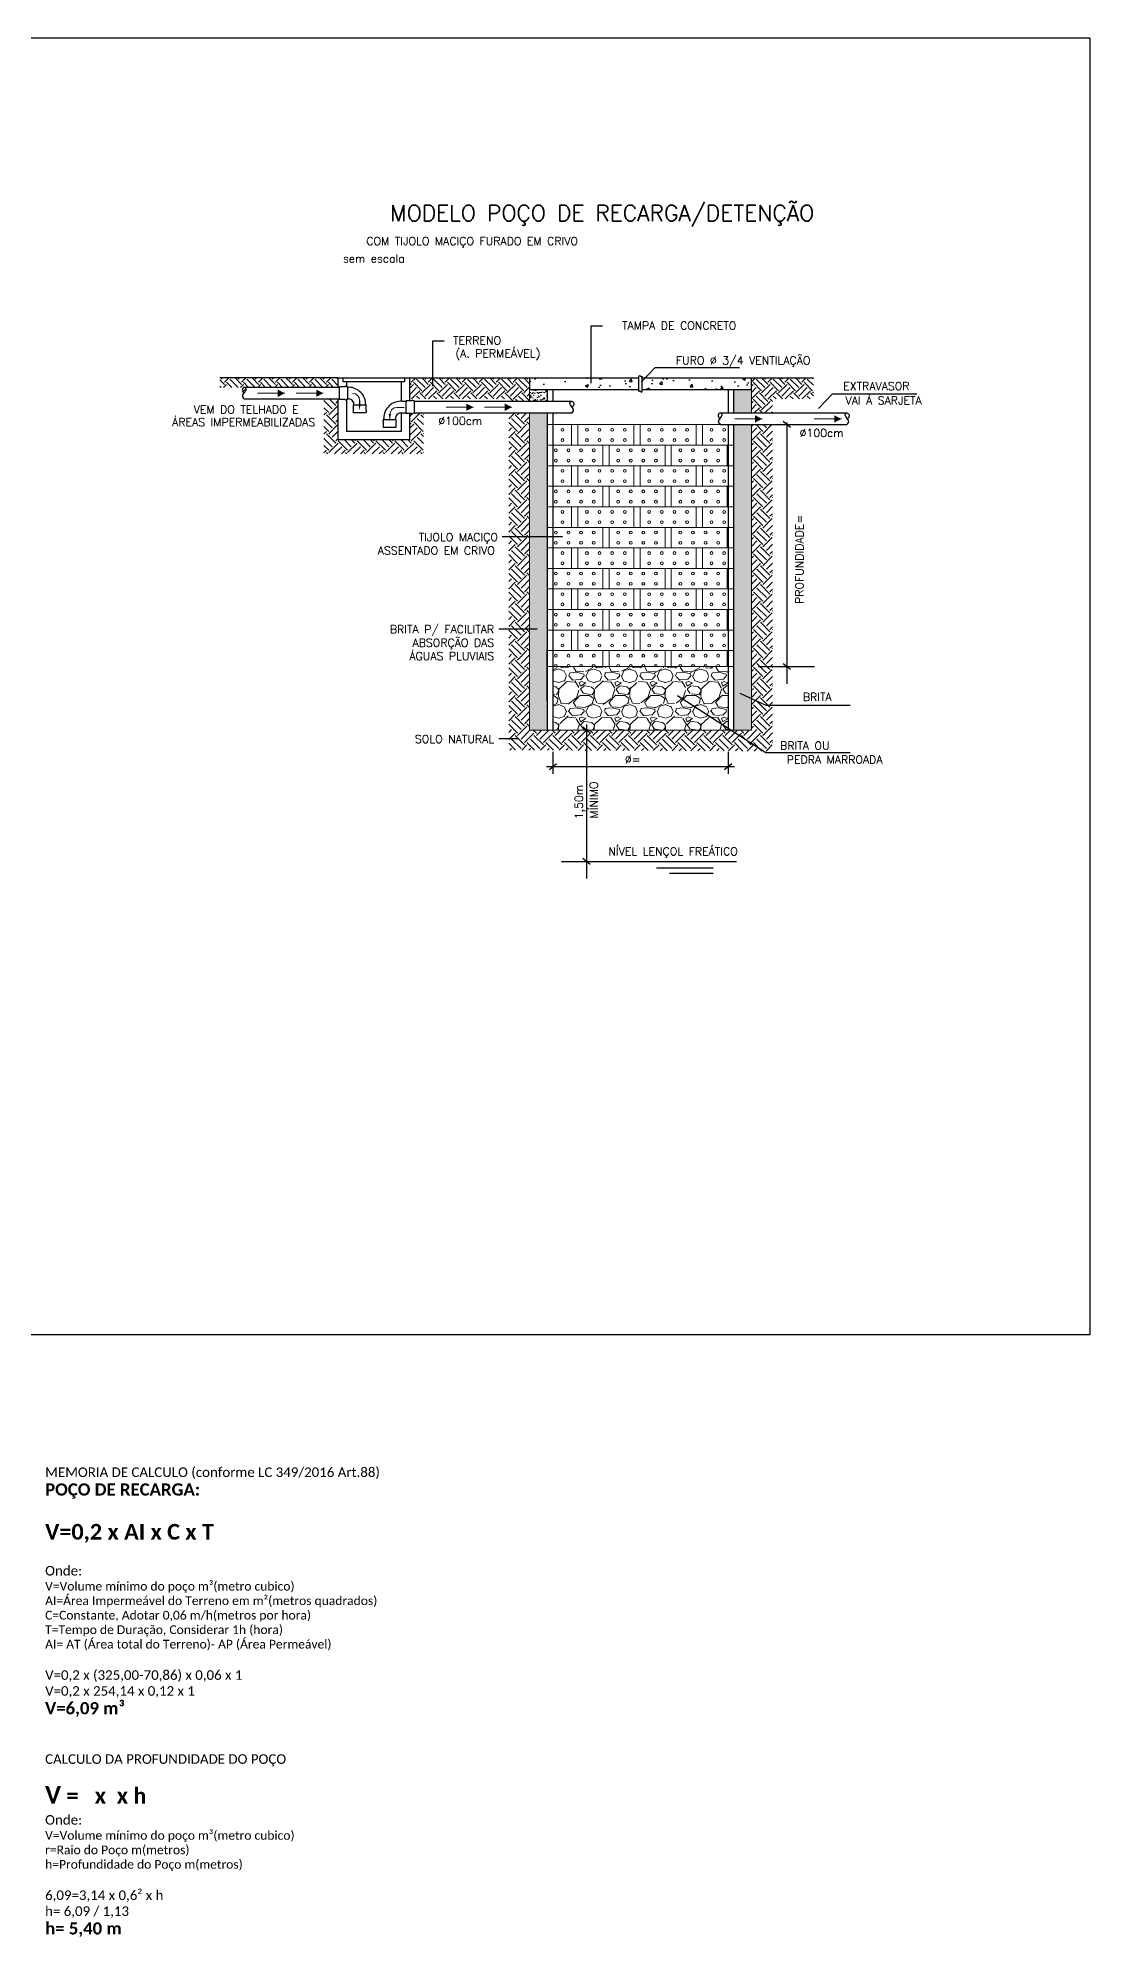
# Model space of a CAD drawing. Header units: millimetres. Extents: x 48 to 88.8, y 52.7 to 82.3.
# Drawn here: x 73.81 to 88.83, y 55.14 to 82.27 of the extents above; entities that cross this region are included whole.
import ezdxf
from ezdxf.enums import TextEntityAlignment as Align

# ---------------------------------------------------------------- set-up
doc = ezdxf.new("R2010")
doc.units = ezdxf.units.MM
doc.header["$LTSCALE"] = 0.5
for name, color, linetype, lineweight in [('hachura', 253, 'Continuous', 13), ('linhas principais', 6, 'Continuous', 30), ('texto', 250, 'Continuous', 18)]:
    doc.layers.add(name, color=color, linetype=linetype, lineweight=lineweight)
doc.layers.add('linhas finas', color=5, linetype='Continuous')
doc.styles.add('ROMANS', font='ROMANS.shx')
pattern_1 = [(37.50000000000001, (-1.329902294178325, 14.37853528895094), (-0.002400046943976069, 0.07341198559940136), [0, -0.05791200000000001, 0, -0.06477, 0, -0.0619125]), (7.499999999999999, (-1.329902294178325, 14.37853528895094), (0.0674284924707004, 0.1075237650852531), [0, -0.03124200000000001, 0, -0.05219700000000001, 0, -0.0200025]), (327.5, (-1.376765294178325, 14.37853528895094), (0.1186488555362187, 0.0002155777017818643), [0, -0.01905, 0, -0.06858, 0, -0.089535]), (317.5, (-1.376765294178325, 14.37853528895094), (0.1145334678708446, 0.03343939848858245), [0, -0.009525, 0, -0.044958, 0, -0.051435])]
pattern_2 = [(45, (13.67009770582168, 0), (1.387778780781446e-17, 0.2424669152688672), [0.17145, -0.17145]), (45, (13.62463515920876, 0.04546254661291194), (1.387778780781446e-17, 0.2424669152688672), [0.17145, -0.17145]), (45, (13.57917261259585, 0.09092509322582565), (1.387778780781446e-17, 0.2424669152688672), [0.17145, -0.17145]), (135, (13.57917261259585, 0.1212334576344336), (-0.2424669152688672, 1.387778780781446e-17), [0.17145, -0.17145]), (135, (13.62463515920876, 0.1666960042473455), (-0.2424669152688672, 1.387778780781446e-17), [0.17145, -0.17145]), (135, (13.67009770582168, 0.2121585508602593), (-0.2424669152688672, 1.387778780781446e-17), [0.17145, -0.17145])]
pattern_3 = [(45, (13.67009770582168, 0), (0, 0.2694076836320746), [0.1905, -0.1905]), (45, (13.61958376514066, 0.05051394068101445), (0, 0.2694076836320746), [0.1905, -0.1905]), (45, (13.56906982445965, 0.1010278813620271), (0, 0.2694076836320746), [0.1905, -0.1905]), (135, (13.56906982445965, 0.1347038418160373), (-0.2694076836320746, 0), [0.1905, -0.1905]), (135, (13.61958376514066, 0.1852177824970518), (-0.2694076836320746, 0), [0.1905, -0.1905]), (135, (13.67009770582168, 0.2357317231780645), (-0.2694076836320746, 0), [0.1905, -0.1905])]

# ---------------------------------------------------------------- blocks, each defined once
blk = doc.blocks.new('seta')
at = {"layer": 'hachura'}
blk.add_line((63.81983218375478, 77.31895112346587), (64.20961929681596, 77.31895112346587), dxfattribs=at)
blk.add_solid([(64.1081302744418, 77.37030461437729), (64.20961929681596, 77.31895112346587), (64.1081302744418, 77.26547283872691)], dxfattribs=at)

msp = doc.modelspace()

# ---------------------------------------------------------------- hatches: boundary and pattern name
at = {"layer": 'hachura'}
h = msp.add_hatch(dxfattribs=at)
h.set_pattern_fill('EARTH', color=256, scale=0.027, angle=45)
h.set_pattern_definition(pattern_2)
h.paths.add_polyline_path([(76.75709589630104, 77.27542769042608), (76.76427886415011, 77.27378899110315), (76.77042082570232, 77.26988718677146), (76.77509777796193, 77.26395596256313), (76.77788571886457, 77.25622900361029), (76.77836064541451, 77.24693999411372), (76.77609855554736, 77.2363226196712), (76.77067544650025, 77.22461056401787), (76.76204664622172, 77.21201650257987), (76.7516848041091, 77.19866906963122), (76.74667023761727, 77.19181849996495), (76.73370294728055, 77.20739336982203), (76.72629776446819, 77.22176780756396), (76.72341269802972, 77.23498727353123), (76.72426222836337, 77.24678918458355), (76.72806083563454, 77.2569109566493), (76.7340230007071, 77.2650900056569), (76.7423146697402, 77.2718380889373), (76.40152858837087, 77.2718380889373), (76.40152858837087, 77.40916247948451), (78.08894293978726, 77.40916247948451), (78.08894293978724, 77.27546246647668), (76.75741200814817, 77.27546246647668)])
h = msp.add_hatch(dxfattribs=at)
h.set_pattern_fill('EARTH', color=256, scale=0.027, angle=45)
h.set_pattern_definition(pattern_2)
h.paths.add_polyline_path([(79.10894293978724, 77.40916247948451), (79.10894293978724, 77.10916247948451), (80.52491210992576, 77.1091624794845), (80.52491210992576, 77.07581886605738), (80.82491210992576, 77.07581886605738), (80.82491210992576, 77.40916247948451)])
h = msp.add_hatch(dxfattribs=at)
h.set_pattern_fill('EARTH', color=256, scale=0.027, angle=45)
h.set_pattern_definition(pattern_2)
h.paths.add_polyline_path([(84.87648041574428, 77.40916247948451), (84.87648041574428, 77.10916247948451), (84.29167644167447, 77.1091624794845), (84.29167644167447, 76.90914705911098), (83.99167644167447, 76.90914705911098), (83.99167644167447, 77.40916247948451)])
h = msp.add_hatch(dxfattribs=at)
h.set_pattern_fill('EARTH', color=256, scale=0.03, angle=45)
h.set_pattern_definition(pattern_3)
h.paths.add_polyline_path([(79.30894293978724, 76.909147059111), (79.17643213507445, 76.909147059111), (79.17643213507445, 76.90310140851525), (79.15976495437955, 76.90310140851525, -1), (79.14309777368543, 76.90310140851525), (79.10894293978724, 76.90310140851525), (79.10894293978724, 76.5234623504029), (78.64072972799158, 76.5234623504029), (78.69296321324698, 76.32346235040289), (79.30894293978724, 76.32346235040289)])
h.paths.add_polyline_path([(78.64072972799158, 76.5234623504029), (78.08894293978724, 76.5234623504029), (78.08894293978727, 77.10879065953031), (77.88894293978724, 77.10879065953031), (77.88894293978724, 76.32346235040289), (78.69296321324698, 76.32346235040289)])
h = msp.add_hatch(dxfattribs=at)
h.set_pattern_fill('AR-SAND', color=256, scale=0.0015, style=0)
h.set_pattern_definition(pattern_1)
h.paths.add_polyline_path([(81.07491982034536, 76.10114033709658), (81.07491982034536, 76.90284760542664), (80.82491210992576, 76.90284760542664), (80.82491210992576, 76.48551634716087), (80.82491210992576, 76.10114033709658)])
h.paths.add_polyline_path([(81.07491982034536, 76.10114033709658), (80.82491210992576, 76.10114033709658), (80.82491210992576, 76.48551634716087), (80.82491210992576, 73.86807051490439), (80.82491210992576, 73.53101883692113), (81.07491982034536, 73.5313228192125)])
h.paths.add_polyline_path([(81.07491982034536, 73.53119214394508), (80.82491210992576, 73.53114951218856), (80.82491210992576, 72.37926232957659), (83.99167644167447, 72.37926232957659), (83.99167644167447, 73.53109625031618), (83.74166873125488, 73.53105361855967), (83.74166873125488, 72.37926232957659), (81.07491982034536, 72.37926232957659)])
h.paths.add_polyline_path([(83.99167644167447, 76.74247525216458), (83.74166873125488, 76.74247525216458), (83.74166873125488, 73.53105361832684), (83.99167644167447, 73.53109625054901)])
h.paths.add_polyline_path([(83.99167644167447, 76.90914705911098), (83.99167644167447, 77.24249067300377), (83.74166873125488, 77.24249067300377), (83.74166873125488, 76.90914705911098)])
h = msp.add_hatch(dxfattribs=at)
h.set_pattern_fill('AR-SAND', color=256, scale=0.0015, style=0)
h.set_pattern_definition(pattern_1)
h.paths.add_polyline_path([(81.07491982034536, 77.24249067300377), (80.82491210992576, 77.24249067300377), (80.82491210992576, 77.06951941237304), (81.07491982034536, 77.06951941237304)])
h = msp.add_hatch(dxfattribs=at)
h.set_pattern_fill('EARTH', color=256, scale=0.03, angle=45)
h.set_pattern_definition(pattern_3)
h.paths.add_polyline_path([(80.52597175745046, 76.91736678763725), (80.52597175745046, 72.0937815117872), (84.29167644167447, 72.0792623295766), (84.29167644167447, 76.74247525216458), (83.99167644167447, 76.74247525216458), (83.99167644167447, 72.37926232957659), (80.82491210992576, 72.37926232957659), (80.82491210992576, 76.90284760542664)])
h = msp.add_hatch(dxfattribs=at)
h.set_pattern_fill('GRAVEL', color=256, scale=0.02)
h.set_pattern_definition([(228.0127875, (14.03585770582167, 0.5079999999999991), (-4.064000000319162, -4.571999999716357), [0.068344288, -6.766096727913]), (184.969741, (13.99013770582168, 0.4572000000000003), (6.095999997588101, 0.5080000289395847), [0.1172809439999999, -11.61080977870479]), (132.5104471, (13.87329770582168, 0.4470399999999994), (5.080000002145498, -5.587999998049192), [0.08269630400000001, -8.186944558819999]), (267.273689, (13.67517770582167, 0.3200400000000005), (0.508000001063945, 10.15999999994663), [0.1068009039999999, -10.57328748514759]), (292.83365418, (13.67009770582168, 0.2133599999999998), (-2.540000000212682, 6.095999999911092), [0.1047267399999999, -10.36796154906879]), (357.2736889999999, (13.71073770582167, 0.1168399999999998), (-10.15999999994663, 0.5080000010639456), [0.1068009039999999, -10.57328748514759]), (37.69424047, (13.81741770582168, 0.1117600000000003), (-6.603999999707179, -5.080000000380083), [0.141238732, -13.9826230628494]), (72.25532837, (13.92917770582168, 0.1981199999999994), (3.556000000955858, 11.17599999969577), [0.133343904, -13.201051320381]), (121.42956562, (13.96981770582168, 0.3251200000000001), (-4.064000000576624, 6.603999999645204), [0.1071626, -10.6091091397424]), (175.2363583, (13.91393770582168, 0.4165600000000005), (5.587999999919905, -0.5080000008778512), [0.1223426559999999, -5.994787389999995]), (222.3974378, (13.79201770582167, 0.4267199999999995), (-6.095999999804932, -5.588000000212799), [0.158215584, -15.6633545024354]), (138.81407483, (14.17809770582167, 0.3149599999999992), (-3.555999999786702, 3.048000000247836), [0.05400090799999999, -5.3461131648688]), (171.4692344, (14.13745770582167, 0.3505199999999995), (6.604000000177932, -1.015999998847469), [0.102736396, -10.170927799408]), (225, (14.03585770582167, 0.3657599999999999), (-7.105427357601002e-17, -0.5080000000000479), [0.071841868, -0.6465786216856]), (203.19859051, (14.00029770582167, 0.4267199999999995), (2.540000000069218, 1.015999999821867), [0.03868826399999997, -3.830124473778797]), (291.80140949, (13.96473770582167, 0.411480000000001), (-0.5080000001062992, 1.523999999964574), [0.054713124, -2.680950598]), (30.96375653, (13.98505770582167, 0.3606800000000003), (1.524000000037277, 1.015999999944225), [0.08886393199999994, -2.873259630581998]), (161.56505118, (14.06125770582167, 0.4063999999999997), (1.016000000026517, -0.5079999999467507), [0.064257428, -1.5421796233656]), (16.389540334, (13.67009770582168, 0.411480000000001), (5.080000000000029, 1.524000000000049), [0.09001760000000002, -8.911765334507802]), (70.34617594, (13.75645770582168, 0.4368800000000004), (-2.032000000185863, -5.587999999934082), [0.075519788, -7.476443135639999]), (293.19859051, (14.06125770582167, 0.5079999999999991), (-1.015999999822653, 2.540000000071057), [0.07737601999999993, -3.791436717778797]), (343.6104596700001, (14.09173770582168, 0.4368800000000004), (-5.080000000106458, 1.523999999644572), [0.09001759999999995, -8.911765334507992]), (339.44395478, (13.67009770582168, 0.09651999999999994), (-2.539999999999973, 1.016000000000042), [0.08680703999999992, -4.253546862621197]), (294.7751406, (13.75137770582167, 0.06603999999999921), (-2.540000003023386, 5.587999998625452), [0.07273442399999999, -7.200718676144001]), (66.80140949, (14.06633770582168, 0), (1.01599999984046, 2.540000000063861), [0.07737602, -3.7914367177788]), (17.35402464, (14.09681770582167, 0.07112000000000052), (-6.603999999868604, -2.032000000426493), [0.08515654800000003, -8.43047519604]), (69.44395478, (13.81741770582168, 0), (-1.016000000017692, -2.539999999992927), [0.04340351999999999, -4.296950382621201]), (101.309932474, (14.03585770582167, 0), (-0.5080000000000799, 2.032000000000074), [0.02590292, -2.5643989929052]), (165.963756532, (14.03077770582168, 0.02539999999999942), (1.523999999999903, -0.507999999999973), [0.10472674, -1.9898109178138]), (186.00900596, (13.92917770582168, 0.05080000000000062), (5.079999999973074, 0.5080000002658707), [0.09705339999999993, -9.608272972667391]), (303.69006753, (13.98505770582167, 0.3149599999999992), (-0.5080000000705938, 1.01599999996474), [0.073264776, -1.758355271936]), (353.15722659, (14.02569770582168, 0.2539999999999996), (8.636000000053137, -1.015999999547879), [0.127911352, -12.6632018130062]), (60.9453959, (14.15269770582167, 0.2387599999999992), (-2.032000000055937, -3.555999999968051), [0.052301648, -5.177878463622]), (90, (14.17809770582167, 0.2844800000000003), (-0.508, 0.508), [0.03048, -0.4775199999999999]), (120.25643716, (13.91901770582168, 0.06603999999999921), (2.031999999751433, -3.556000000141959), [0.070573392, -6.98678815464]), (48.01278749999999, (13.88345770582167, 0.1270000000000007), (4.064000000335068, 4.571999999702041), [0.136688576, -6.697752439913]), (0, (13.97489770582168, 0.2286000000000001), (0.508, 0.508), [0.13208, -0.37592]), (325.3048465, (14.10697770582168, 0.2286000000000001), (5.080000001924306, -3.555999997250916), [0.080321912, -7.951863344828]), (254.0546040999999, (14.17301770582167, 0.1828800000000008), (-0.5079999999645114, -2.032000000008949), [0.07396581599999999, -3.6243300077544]), (207.64597536, (14.15269770582167, 0.1117600000000003), (-9.65200000035467, -5.079999999326151), [0.1204290199999999, -11.92249288458759]), (175.42607874, (14.04601770582168, 0.05588000000000015), (-6.603999999999766, 0.5079999999998956), [0.127405892, -12.613169291248])])
h.paths.add_polyline_path([(83.65833282778168, 73.28557516404804), (81.15825572381856, 73.28557516404804), (81.15825572381856, 72.37926232957659), (83.65833282778168, 72.37926232957659)])
at = {"layer": 'linhas finas'}
h = msp.add_hatch(dxfattribs=at)
h.set_pattern_fill('AR-CONC', color=256, scale=0.002381025813447388, style=0)
h.set_pattern_definition([(50.00000000000326, (-226.4987561664997, -233.9907722482141), (0.4337863996938438, -0.03795137411087524), [0.04535854174617272, -0.4989439592079]), (355.0000000000003, (-226.4987561664997, -233.9907722482141), (-0.08391407838689702, 0.4549107985330636), [0.0362868333969382, -0.3991551673663202]), (100.4509999999969, (-226.4626074325747, -233.9939348459858), (0.3498738895591771, 0.4169573540655165), [0.03854880791971318, -0.424036887116845]), (46.18420000000284, (-226.4987561664997, -233.8698161369804), (0.645446193848727, -0.1001038680652471), [0.06803781261925909, -0.7484159388118502]), (96.63560000000167, (-226.4449690314463, -233.8781580608021), (0.5652656104858238, 0.5891266354807811), [0.05782321187956962, -0.6360553306752654]), (351.1840000000015, (-226.4987561664997, -233.8698161369804), (0.565266494674276, 0.5891255925213414), [0.05443025009540729, -0.5987327510494802]), (20.99999999999697, (-226.4382781108829, -233.9000551649052), (0.3609989425907543, -0.2434968394139929), [0.04535854174617272, -0.4989439592079]), (325.9999999999936, (-226.4382781108829, -233.9000551649052), (0.1471522248191519, 0.4385563018636134), [0.03628683339693807, -0.3991551673663191]), (71.45140000000075, (-226.4081950401409, -233.9203465049769), (0.5081501735390219, 0.1950604389333108), [0.03854880791971318, -0.4240368871168452]), (37.50000000000068, (-226.4987561664997, -233.9907722482141), (0.007354044067170662, 0.2013277302140182), [0, -0.394316922913395, 0, -0.4052029729324765, 0, -0.4006671187578593]), (7.49999999999878, (-226.4987561664997, -233.9907722482141), (0.1590993412828823, 0.2385325346479448), [0, -0.2310261726271726, 0, -0.3852452145641595, 0, -0.1527070905454478]), (327.5000000000009, (-226.6336222306813, -233.9907722482141), (0.322844707153024, -0.01364028732518818), [0, -0.1511951391539091, 0, -0.4717288341601963, 0, -0.6259478760971838]), (317.5000000000024, (-226.6941002862981, -233.9907722482141), (0.3526994046049481, 0.06054113149575358), [0, -0.1965536809000818, 0, -0.3132763283268996, 0, -0.4445137091124928])])
h.paths.add_polyline_path([(81.74462923552038, 77.40916247948451), (81.74462923552038, 77.24249067300377), (83.99167644167447, 77.24249067300377), (83.99167644167447, 77.40916247948451)])
h.paths.add_polyline_path([(80.82491210992576, 77.40916247948451), (80.82491210992576, 77.24249067300377), (81.74462923552038, 77.24249067300377), (81.74462923552038, 77.40916247948451)])

# ---------------------------------------------------------------- linework, layer by layer
for p, q in [((81.70530090689594, 77.33453602491811), (81.70530090689594, 78.15417329917399)), ((81.70530090689594, 78.15417329917399), (81.86670732916268, 78.15417329917399)), ((79.44477842640461, 77.2925254758131), (79.44477842640461, 77.94192540761426)), ((79.44477842640461, 77.94192540761426), (79.60618484867135, 77.94192540761426)), ((82.41650027394901, 77.35006830287765), (82.61596822139539, 77.56061213734776)), ((82.61596822139539, 77.56061213734776), (83.8200677689252, 77.56061213734776)), ((78.39794227772306, 77.0896164728646), (78.39794227772306, 77.03576450332449)), ((84.94819771319372, 76.97229600266317), (85.1476656606401, 77.18283983713329)), ((85.1476656606401, 77.18283983713329), (86.35176520816991, 77.18283983713329)), ((84.54914735430997, 76.69981186863413), (84.44609417054947, 76.78513863569503)), ((84.49762076242972, 76.77489592999198), (84.49762076242972, 73.04213110031351)), ((81.29591844206752, 75.13867533681275), (80.43077807156497, 75.13867533681275)), ((80.93110912926623, 73.82197093192664), (80.38617400550412, 73.82197093192664)), ((84.09167644167447, 73.28557516404804), (84.89295953150447, 73.28557516404804)), ((84.54914735430997, 73.24291178051759), (84.44609417054947, 73.3282385475785)), ((82.93806729817403, 72.87536502421196), (84.19751371127909, 72.05883752576467)), ((83.82675738047982, 72.90538281553856), (84.19751371127909, 72.73553453477786)), ((84.19751371127909, 72.73553453477786), (85.4016132588089, 72.73553453477786)), ((81.63816109756299, 72.45988904337148), (81.63816109756299, 70.2602331035824)), ((80.65864156738517, 72.2543122012409), (80.38617400550412, 72.2543122012409)), ((81.68968768944323, 72.33659894604614), (81.58663450568274, 72.42192571310704)), ((81.10672913193831, 71.81498140847965), (81.2097823156988, 71.90030817554056)), ((81.15825572381856, 72.0669947113462), (81.15825572381856, 71.7547270931158)), ((83.60680623590143, 71.81498140847965), (83.70985941966192, 71.90030817554056)), ((83.65833282778168, 72.0669947113462), (83.65833282778168, 71.7547270931158)), ((84.19751371127909, 72.05883752576467), (85.4016132588089, 72.05883752576467)), ((81.06505249124685, 71.8576447920101), (83.75153606035339, 71.8576447920101)), ((81.68968768944323, 70.46075480511094), (81.58663450568274, 70.54608157217184))]:
    msp.add_line(p, q)
msp.add_lwpolyline([(47.99737522085779, 82.26566104735646), (88.8250520395315, 82.26566104735646), (88.8250520395315, 63.74118607551115), (47.99737522085779, 63.74118607551115)], close=True)
msp.add_lwpolyline([(81.07491982034536, 72.79594184694258), (81.07491982034536, 73.53119214394508)])
msp.add_point((81.07491982034536, 72.71260594346938))
at = {"layer": 'hachura'}
for p, q in [((83.99167644167447, 76.90914705911099), (83.99167644167447, 77.40916247948451)), ((80.82491210992576, 77.24249067300377), (80.82491210992576, 77.07581886605738)), ((78.84270433511499, 76.88924473024545), (78.81510874897155, 76.88914358651837)), ((78.92847352603364, 76.98876114202302), (79.03617746511388, 76.98876114202302)), ((81.07491982034537, 76.74247525216457), (81.15825572381856, 76.74247525216457)), ((81.15825572381856, 76.74247525216457), (83.65833282778168, 76.74247525216457)), ((81.15825572381856, 76.74247525216457), (83.65833282778169, 76.74247525216457)), ((81.42495572381857, 76.44910525216453), (81.42495572381857, 76.74247525216452)), ((81.51385572381857, 76.44910525216453), (81.51385572381857, 76.74247525216452)), ((82.31395572381858, 76.44910525216453), (82.31395572381858, 76.74247525216452)), ((82.40285572381858, 76.44910525216453), (82.40285572381858, 76.74247525216452)), ((83.20295572381858, 76.44910525216453), (83.20295572381858, 76.74247525216452)), ((83.29185572381857, 76.44910525216453), (83.29185572381857, 76.74247525216452)), ((83.99167644167447, 72.37926232957659), (83.99167644167447, 76.74247525216458)), ((81.07491982034536, 76.44910525216457), (81.15825572381854, 76.44910525216457)), ((81.15825572381856, 76.44910525216457), (83.65833282778169, 76.44910525216457)), ((81.86945572381858, 76.15573525216453), (81.86945572381858, 76.44910525216453)), ((81.95835572381857, 76.15573525216453), (81.95835572381857, 76.44910525216453)), ((82.75845572381857, 76.15573525216452), (82.75845572381857, 76.44910525216451)), ((82.84735572381857, 76.15573525216452), (82.84735572381857, 76.44910525216451)), ((83.64745572381858, 76.15573525216453), (83.64745572381858, 76.44910525216453)), ((83.65833282778169, 76.44910525216457), (83.74166873125488, 76.44910525216457)), ((81.07491982034536, 76.15573525216456), (81.15825572381854, 76.15573525216456)), ((81.15825572381856, 76.15573525216456), (83.65833282778169, 76.15573525216456)), ((81.15825572381856, 76.15573525216456), (83.65833282778169, 76.15573525216456)), ((81.42495572381858, 75.86236525216452), (81.42495572381858, 76.15573525216452)), ((81.51385572381858, 75.86236525216452), (81.51385572381858, 76.15573525216452)), ((82.3139557238186, 75.86236525216452), (82.3139557238186, 76.15573525216452)), ((82.40285572381859, 75.86236525216452), (82.40285572381859, 76.15573525216452)), ((83.20295572381859, 75.86236525216452), (83.20295572381859, 76.15573525216452)), ((83.29185572381859, 75.86236525216452), (83.29185572381859, 76.15573525216452)), ((83.65833282778169, 76.15573525216456), (83.74166873125488, 76.15573525216456)), ((81.07491982034537, 75.86236525216457), (81.15825572381856, 75.86236525216457)), ((81.15825572381857, 75.86236525216457), (83.6583328277817, 75.86236525216457)), ((81.86945572381859, 75.56899525216453), (81.86945572381859, 75.86236525216452)), ((81.95835572381858, 75.56899525216453), (81.95835572381858, 75.86236525216452)), ((82.75845572381859, 75.56899525216451), (82.75845572381859, 75.86236525216451)), ((82.84735572381858, 75.56899525216451), (82.84735572381858, 75.86236525216451)), ((83.6474557238186, 75.56899525216453), (83.6474557238186, 75.86236525216452)), ((83.6583328277817, 75.86236525216457), (83.74166873125489, 75.86236525216457)), ((81.07491982034537, 75.56899525216456), (81.15825572381856, 75.56899525216456)), ((81.15825572381857, 75.56899525216456), (83.6583328277817, 75.56899525216456)), ((81.15825572381857, 75.56899525216456), (83.6583328277817, 75.56899525216456)), ((81.4249557238186, 75.27562525216452), (81.4249557238186, 75.56899525216451)), ((81.5138557238186, 75.27562525216452), (81.5138557238186, 75.56899525216451)), ((82.31395572381861, 75.27562525216452), (82.31395572381861, 75.56899525216451)), ((82.4028557238186, 75.27562525216452), (82.4028557238186, 75.56899525216451)), ((83.2029557238186, 75.27562525216452), (83.2029557238186, 75.56899525216451)), ((83.2918557238186, 75.27562525216452), (83.2918557238186, 75.56899525216451)), ((83.6583328277817, 75.56899525216456), (83.74166873125489, 75.56899525216456)), ((81.07491982034534, 75.27562525216456), (81.15825572381853, 75.27562525216456)), ((81.15825572381858, 75.27562525216456), (83.65833282778172, 75.27562525216456)), ((81.8694557238186, 74.98225525216452), (81.8694557238186, 75.27562525216452)), ((81.9583557238186, 74.98225525216452), (81.9583557238186, 75.27562525216452)), ((82.7584557238186, 74.9822552521645), (82.7584557238186, 75.2756252521645)), ((82.8473557238186, 74.9822552521645), (82.8473557238186, 75.2756252521645)), ((83.64745572381861, 74.98225525216452), (83.64745572381861, 75.27562525216452)), ((83.65833282778168, 75.27562525216456), (83.74166873125486, 75.27562525216456)), ((81.07491982034539, 74.98225525216455), (81.15825572381857, 74.98225525216455)), ((81.15825572381858, 74.98225525216455), (83.65833282778172, 74.98225525216455)), ((81.15825572381858, 74.98225525216455), (83.65833282778172, 74.98225525216455)), ((81.42495572381856, 74.68888525216451), (81.42495572381856, 74.9822552521645)), ((81.51385572381855, 74.68888525216451), (81.51385572381855, 74.9822552521645)), ((82.31395572381857, 74.68888525216451), (82.31395572381857, 74.9822552521645)), ((82.40285572381856, 74.68888525216451), (82.40285572381856, 74.9822552521645)), ((83.20295572381856, 74.68888525216451), (83.20295572381856, 74.9822552521645)), ((83.29185572381856, 74.68888525216451), (83.29185572381856, 74.9822552521645)), ((83.65833282778172, 74.98225525216455), (83.7416687312549, 74.98225525216455)), ((81.07491982034536, 74.68888525216455), (81.15825572381854, 74.68888525216455)), ((81.15825572381854, 74.68888525216455), (83.65833282778168, 74.68888525216455)), ((81.86945572381856, 74.39551525216451), (81.86945572381856, 74.68888525216451)), ((81.95835572381856, 74.39551525216451), (81.95835572381856, 74.68888525216451)), ((82.75845572381856, 74.3955152521645), (82.75845572381856, 74.6888852521645)), ((82.84735572381855, 74.3955152521645), (82.84735572381855, 74.6888852521645)), ((83.64745572381857, 74.39551525216451), (83.64745572381857, 74.68888525216451)), ((83.65833282778169, 74.68888525216455), (83.74166873125488, 74.68888525216455)), ((81.07491982034536, 74.39551525216454), (81.15825572381854, 74.39551525216454)), ((81.15825572381854, 74.39551525216454), (83.65833282778168, 74.39551525216454)), ((81.15825572381854, 74.39551525216454), (83.65833282778168, 74.39551525216454)), ((81.42495572381858, 74.1021452521645), (81.42495572381858, 74.3955152521645)), ((81.51385572381858, 74.1021452521645), (81.51385572381858, 74.3955152521645)), ((82.3139557238186, 74.1021452521645), (82.3139557238186, 74.3955152521645)), ((82.40285572381859, 74.1021452521645), (82.40285572381859, 74.3955152521645)), ((83.20295572381859, 74.1021452521645), (83.20295572381859, 74.3955152521645)), ((83.29185572381859, 74.1021452521645), (83.29185572381859, 74.3955152521645)), ((83.65833282778169, 74.39551525216454), (83.74166873125488, 74.39551525216454)), ((81.07491982034537, 74.10214525216455), (81.15825572381856, 74.10214525216455)), ((81.15825572381857, 74.10214525216455), (83.6583328277817, 74.10214525216455)), ((81.86945572381859, 73.80877525216451), (81.86945572381859, 74.1021452521645)), ((81.95835572381858, 73.80877525216451), (81.95835572381858, 74.1021452521645)), ((82.75845572381859, 73.8087752521645), (82.75845572381859, 74.10214525216449)), ((82.84735572381858, 73.8087752521645), (82.84735572381858, 74.10214525216449)), ((83.6474557238186, 73.80877525216451), (83.6474557238186, 74.1021452521645)), ((83.6583328277817, 74.10214525216455), (83.74166873125489, 74.10214525216455)), ((81.07491982034537, 73.80877525216454), (81.15825572381856, 73.80877525216454)), ((81.15825572381857, 73.80877525216454), (83.6583328277817, 73.80877525216454)), ((81.15825572381857, 73.80877525216454), (83.6583328277817, 73.80877525216454)), ((81.4249557238186, 73.5154052521645), (81.4249557238186, 73.8087752521645)), ((81.5138557238186, 73.5154052521645), (81.5138557238186, 73.8087752521645)), ((82.31395572381861, 73.5154052521645), (82.31395572381861, 73.8087752521645)), ((82.4028557238186, 73.5154052521645), (82.4028557238186, 73.8087752521645)), ((83.2029557238186, 73.5154052521645), (83.2029557238186, 73.8087752521645)), ((83.2918557238186, 73.5154052521645), (83.2918557238186, 73.8087752521645)), ((83.6583328277817, 73.80877525216454), (83.74166873125489, 73.80877525216454)), ((81.07491982034539, 73.51540525216454), (81.15825572381857, 73.51540525216454)), ((81.15825572381858, 73.51540525216454), (83.65833282778172, 73.51540525216454)), ((81.86945572381862, 73.28557516404803), (81.8694557238186, 73.5154052521645)), ((81.9583557238186, 73.28557516404803), (81.9583557238186, 73.5154052521645)), ((82.7584557238186, 73.28557516404803), (82.7584557238186, 73.51540525216448)), ((82.8473557238186, 73.28557516404803), (82.8473557238186, 73.51540525216448)), ((83.64745572381861, 73.28557516404803), (83.64745572381861, 73.5154052521645)), ((83.65833282778172, 73.51540525216454), (83.7416687312549, 73.51540525216454)), ((81.07491982034536, 73.28557516404804), (81.15825572381854, 73.28557516404804)), ((81.15825572381856, 73.28557516404804), (83.65833282778168, 73.28557516404804)), ((83.65833282778169, 73.28557516404804), (83.74166873125488, 73.28557516404804))]:
    msp.add_line(p, q, dxfattribs=at)
msp.add_lwpolyline([(80.82491210992576, 76.90284760542664), (80.82491210992576, 72.37926232957659), (83.99167644167447, 72.37926232957659)], dxfattribs=at)
for centre in [(81.29490572381854, 76.66913275216453), (81.29490572381854, 76.5224477521645), (81.64390572381856, 76.66913275216453), (81.64390572381856, 76.5224477521645), (81.82390572381857, 76.66913275216453), (81.82390572381857, 76.5224477521645), (82.00390572381856, 76.66913275216453), (82.00390572381856, 76.5224477521645), (82.18390572381855, 76.66913275216453), (82.18390572381855, 76.5224477521645), (82.53290572381856, 76.66913275216453), (82.53290572381856, 76.5224477521645), (82.71290572381857, 76.66913275216453), (82.71290572381857, 76.5224477521645), (82.89290572381856, 76.66913275216453), (82.89290572381856, 76.5224477521645), (83.07290572381855, 76.66913275216453), (83.07290572381855, 76.5224477521645), (83.42190572381855, 76.66913275216453), (83.42190572381855, 76.5224477521645), (83.60190572381856, 76.66913275216453), (83.60190572381856, 76.5224477521645), (81.19940572381856, 76.37576275216453), (81.19940572381856, 76.2290777521645), (81.37940572381856, 76.37576275216453), (81.37940572381856, 76.2290777521645), (81.55940572381856, 76.37576275216453), (81.55940572381856, 76.2290777521645), (81.73940572381855, 76.37576275216453), (81.73940572381855, 76.2290777521645), (82.08840572381855, 76.37576275216448), (82.08840572381855, 76.22907775216444), (82.26840572381856, 76.37576275216448), (82.26840572381856, 76.22907775216444), (82.44840572381855, 76.37576275216448), (82.44840572381855, 76.22907775216444), (82.62840572381855, 76.37576275216448), (82.62840572381855, 76.22907775216444), (82.97740572381856, 76.37576275216449), (82.97740572381856, 76.22907775216446), (83.15740572381857, 76.37576275216449), (83.15740572381857, 76.22907775216446), (83.33740572381856, 76.37576275216449), (83.33740572381856, 76.22907775216446), (83.51740572381856, 76.37576275216449), (83.51740572381856, 76.22907775216446), (81.29490572381856, 76.08239275216452), (81.29490572381856, 75.93570775216449), (81.64390572381858, 76.08239275216452), (81.64390572381858, 75.93570775216449), (81.82390572381858, 76.08239275216452), (81.82390572381858, 75.93570775216449), (82.00390572381858, 76.08239275216452), (82.00390572381858, 75.93570775216449), (82.18390572381857, 76.08239275216452), (82.18390572381857, 75.93570775216449), (82.53290572381857, 76.08239275216452), (82.53290572381857, 75.93570775216449), (82.71290572381858, 76.08239275216452), (82.71290572381858, 75.93570775216449), (82.89290572381857, 76.08239275216452), (82.89290572381857, 75.93570775216449), (83.07290572381856, 76.08239275216452), (83.07290572381856, 75.93570775216449), (83.42190572381857, 76.08239275216452), (83.42190572381857, 75.93570775216449), (83.60190572381858, 76.08239275216452), (83.60190572381858, 75.93570775216449), (81.19940572381857, 75.78902275216453), (81.37940572381858, 75.78902275216453), (81.55940572381857, 75.78902275216453), (81.73940572381856, 75.78902275216453), (82.08840572381857, 75.78902275216447), (82.26840572381857, 75.78902275216447), (82.44840572381857, 75.78902275216447), (82.62840572381856, 75.78902275216447), (82.97740572381858, 75.78902275216448), (83.15740572381858, 75.78902275216448), (83.33740572381858, 75.78902275216448), (83.51740572381857, 75.78902275216448), (81.19940572381857, 75.6423377521645), (81.29490572381857, 75.49565275216452), (81.37940572381858, 75.6423377521645), (81.55940572381857, 75.6423377521645), (81.64390572381859, 75.49565275216452), (81.73940572381856, 75.6423377521645), (81.8239057238186, 75.49565275216452), (82.00390572381859, 75.49565275216452), (82.08840572381857, 75.64233775216444), (82.18390572381858, 75.49565275216452), (82.26840572381857, 75.64233775216444), (82.44840572381857, 75.64233775216444), (82.53290572381859, 75.49565275216452), (82.62840572381856, 75.64233775216444), (82.7129057238186, 75.49565275216452), (82.89290572381859, 75.49565275216452), (82.97740572381858, 75.64233775216445), (83.07290572381858, 75.49565275216452), (83.15740572381858, 75.64233775216445), (83.33740572381858, 75.64233775216445), (83.42190572381858, 75.49565275216452), (83.51740572381857, 75.64233775216445), (83.60190572381859, 75.49565275216452), (81.19940572381859, 75.20228275216452), (81.29490572381857, 75.34896775216448), (81.37940572381859, 75.20228275216452), (81.55940572381859, 75.20228275216452), (81.64390572381859, 75.34896775216448), (81.73940572381858, 75.20228275216452), (81.8239057238186, 75.34896775216448), (82.00390572381859, 75.34896775216448), (82.08840572381858, 75.20228275216446), (82.18390572381858, 75.34896775216448), (82.26840572381859, 75.20228275216446), (82.44840572381858, 75.20228275216446), (82.53290572381859, 75.34896775216448), (82.62840572381857, 75.20228275216446), (82.7129057238186, 75.34896775216448), (82.89290572381859, 75.34896775216448), (82.97740572381859, 75.20228275216448), (83.07290572381858, 75.34896775216448), (83.1574057238186, 75.20228275216448), (83.33740572381859, 75.20228275216448), (83.42190572381858, 75.34896775216448), (83.51740572381858, 75.20228275216448), (83.60190572381859, 75.34896775216448), (81.19940572381859, 75.05559775216449), (81.29490572381853, 74.90891275216451), (81.37940572381859, 75.05559775216449), (81.55940572381859, 75.05559775216449), (81.64390572381855, 74.90891275216451), (81.73940572381858, 75.05559775216449), (81.82390572381856, 74.90891275216451), (82.00390572381855, 74.90891275216451), (82.08840572381858, 75.05559775216443), (82.18390572381854, 74.90891275216451), (82.26840572381859, 75.05559775216443), (82.44840572381858, 75.05559775216443), (82.53290572381854, 74.90891275216451), (82.62840572381857, 75.05559775216443), (82.71290572381855, 74.90891275216451), (82.89290572381854, 74.90891275216451), (82.97740572381859, 75.05559775216445), (83.07290572381854, 74.90891275216451), (83.1574057238186, 75.05559775216445), (83.33740572381859, 75.05559775216445), (83.42190572381854, 74.90891275216451), (83.51740572381858, 75.05559775216445), (83.60190572381855, 74.90891275216451), (81.19940572381854, 74.61554275216452), (81.29490572381853, 74.76222775216448), (81.37940572381855, 74.61554275216452), (81.55940572381854, 74.61554275216452), (81.64390572381855, 74.76222775216448), (81.73940572381854, 74.61554275216452), (81.82390572381856, 74.76222775216448), (82.00390572381855, 74.76222775216448), (82.08840572381854, 74.61554275216446), (82.18390572381854, 74.76222775216448), (82.26840572381855, 74.61554275216446), (82.44840572381854, 74.61554275216446), (82.53290572381854, 74.76222775216448), (82.62840572381853, 74.61554275216446), (82.71290572381855, 74.76222775216448), (82.89290572381854, 74.76222775216448), (82.97740572381855, 74.61554275216447), (83.07290572381854, 74.76222775216448), (83.15740572381856, 74.61554275216447), (83.33740572381855, 74.61554275216447), (83.42190572381854, 74.76222775216448), (83.51740572381854, 74.61554275216447), (83.60190572381855, 74.76222775216448), (81.19940572381854, 74.46885775216448), (81.29490572381856, 74.3221727521645), (81.37940572381855, 74.46885775216448), (81.55940572381854, 74.46885775216448), (81.64390572381858, 74.3221727521645), (81.73940572381854, 74.46885775216448), (81.82390572381858, 74.3221727521645), (82.00390572381858, 74.3221727521645), (82.08840572381854, 74.46885775216442), (82.18390572381857, 74.3221727521645), (82.26840572381855, 74.46885775216442), (82.44840572381854, 74.46885775216442), (82.53290572381857, 74.3221727521645), (82.62840572381853, 74.46885775216442), (82.71290572381858, 74.3221727521645), (82.89290572381857, 74.3221727521645), (82.97740572381855, 74.46885775216444), (83.07290572381856, 74.3221727521645), (83.15740572381856, 74.46885775216444), (83.33740572381855, 74.46885775216444), (83.42190572381857, 74.3221727521645), (83.51740572381854, 74.46885775216444), (83.60190572381858, 74.3221727521645), (81.29490572381856, 74.17548775216447), (81.64390572381858, 74.17548775216447), (81.82390572381858, 74.17548775216447), (82.00390572381858, 74.17548775216447), (82.18390572381857, 74.17548775216447), (82.53290572381857, 74.17548775216447), (82.71290572381858, 74.17548775216447), (82.89290572381857, 74.17548775216447), (83.07290572381856, 74.17548775216447), (83.42190572381857, 74.17548775216447), (83.60190572381858, 74.17548775216447), (81.19940572381857, 74.02880275216451), (81.19940572381857, 73.88211775216448), (81.37940572381858, 74.02880275216451), (81.37940572381858, 73.88211775216448), (81.55940572381857, 74.02880275216451), (81.55940572381857, 73.88211775216448), (81.73940572381856, 74.02880275216451), (81.73940572381856, 73.88211775216448), (82.08840572381857, 74.02880275216445), (82.08840572381857, 73.88211775216442), (82.26840572381857, 74.02880275216445), (82.26840572381857, 73.88211775216442), (82.44840572381857, 74.02880275216445), (82.44840572381857, 73.88211775216442), (82.62840572381856, 74.02880275216445), (82.62840572381856, 73.88211775216442), (82.97740572381858, 74.02880275216447), (82.97740572381858, 73.88211775216443), (83.15740572381858, 74.02880275216447), (83.15740572381858, 73.88211775216443), (83.33740572381858, 74.02880275216447), (83.33740572381858, 73.88211775216443), (83.51740572381857, 74.02880275216447), (83.51740572381857, 73.88211775216443), (81.29490572381857, 73.7354327521645), (81.29490572381857, 73.58874775216447), (81.64390572381859, 73.7354327521645), (81.64390572381859, 73.58874775216447), (81.8239057238186, 73.7354327521645), (81.8239057238186, 73.58874775216447), (82.00390572381859, 73.7354327521645), (82.00390572381859, 73.58874775216447), (82.18390572381858, 73.7354327521645), (82.18390572381858, 73.58874775216447), (82.53290572381859, 73.7354327521645), (82.53290572381859, 73.58874775216447), (82.7129057238186, 73.7354327521645), (82.7129057238186, 73.58874775216447), (82.89290572381859, 73.7354327521645), (82.89290572381859, 73.58874775216447), (83.07290572381858, 73.7354327521645), (83.07290572381858, 73.58874775216447), (83.42190572381858, 73.7354327521645), (83.42190572381858, 73.58874775216447), (83.60190572381859, 73.7354327521645), (83.60190572381859, 73.58874775216447), (81.19940572381859, 73.4420627521645), (81.37940572381859, 73.4420627521645), (81.55940572381859, 73.4420627521645), (81.73940572381858, 73.4420627521645), (82.08840572381858, 73.44206275216445), (82.26840572381859, 73.44206275216445), (82.44840572381858, 73.44206275216445), (82.62840572381857, 73.44206275216445), (82.97740572381859, 73.44206275216446), (83.1574057238186, 73.44206275216446), (83.33740572381859, 73.44206275216446), (83.51740572381858, 73.44206275216446)]:
    msp.add_circle(centre, 0.02015835608869744, dxfattribs=at)
for centre, radius, start, end in [((78.29837529419837, 77.0896164728646), 0.0995669837032267, 0, 90), ((78.92847352603364, 76.88919415849833), 0.0995669837032267, 90, 180), ((81.19940572381859, 73.29537775216447), 0.02015835608869744, 330.9036876066388, 209.0963123933611), ((81.37940572381859, 73.29537775216447), 0.02015835608869744, 330.9036876066388, 209.0963123933611), ((81.55940572381859, 73.29537775216447), 0.02015835608869744, 330.9036876066388, 209.0963123933611), ((81.73940572381858, 73.29537775216447), 0.02015835608869744, 330.9036876066388, 209.0963123933611), ((82.08840572381858, 73.29537775216441), 0.02015835608869744, 330.9036876068192, 209.0963123931807), ((82.26840572381859, 73.29537775216441), 0.02015835608869744, 330.9036876068192, 209.0963123931807), ((82.44840572381858, 73.29537775216441), 0.02015835608869744, 330.9036876068192, 209.0963123931807), ((82.62840572381857, 73.29537775216441), 0.02015835608869744, 330.9036876068192, 209.0963123931807), ((82.97740572381859, 73.29537775216443), 0.02015835608869744, 330.9036876068016, 209.0963123931984), ((83.1574057238186, 73.29537775216443), 0.02015835608869744, 330.9036876068016, 209.0963123931984), ((83.33740572381859, 73.29537775216443), 0.02015835608869744, 330.9036876068016, 209.0963123931984), ((83.51740572381858, 73.29537775216443), 0.02015835608869744, 330.9036876068016, 209.0963123931984)]:
    msp.add_arc(centre, radius, start, end, dxfattribs=at)
for points in [[(78.38414448465134, 77.03936354260708), (78.3983142535473, 76.93792577370817), (78.41174007079478, 77.03946468633416)], [(78.81510874897155, 76.88914358651837), (78.82927851786751, 76.78770581761947), (78.84270433511499, 76.88924473024545)]]:
    msp.add_solid(points, dxfattribs=at)
at = {"layer": 'linhas finas'}
for p, q in [((82.38329427580013, 77.21749067300377), (82.38329427580013, 77.43416247948451)), ((82.43329427580014, 77.21749067300377), (82.43329427580012, 77.43416247948451))]:
    msp.add_line(p, q, dxfattribs=at)
for points in [[(82.38329427580013, 77.43416247948451), (82.39629838718169, 77.44370470359507), (82.41867213610139, 77.42403097938615), (82.43329427580014, 77.43416247948451)], [(82.38329427580013, 77.21749067300377), (82.39629838718169, 77.22703289711433), (82.41867213610139, 77.2073591729054), (82.43329427580014, 77.21749067300377)]]:
    msp.add_spline(points, degree=3, dxfattribs=at)
at = {"layer": 'linhas principais'}
for p, q in [((78.08894293978726, 77.40916247948451), (76.40152858837087, 77.40916247948451)), ((78.08894293978726, 77.40916247948451), (78.08894293978724, 77.27546246647668)), ((78.08894293978726, 77.40916247948451), (78.15894293978725, 77.40916247948451)), ((78.15894293978725, 77.40916247948451), (78.15894293978725, 77.35916247948451)), ((78.15894293978725, 77.40916247948451), (79.03894293978725, 77.40916247948451)), ((78.15894293978725, 77.35916247948451), (79.03894293978725, 77.35916247948451)), ((78.20894293978725, 77.35916247948451), (78.20894293978725, 77.28182521977843)), ((78.98894293978725, 77.35916247948451), (78.98894293978725, 77.07671454645575)), ((79.03894293978725, 77.40916247948451), (79.03894293978725, 77.35916247948451)), ((79.03894293978725, 77.40916247948451), (79.10894293978724, 77.40916247948451)), ((79.10894293978724, 77.40916247948451), (80.82491210992576, 77.40916247948451)), ((79.10894293978724, 77.40916247948451), (79.10894293978724, 77.08177358553385)), ((80.82491210992576, 77.40916247948451), (82.38329427580013, 77.4091624794845)), ((82.43329427580012, 77.4091624794845), (83.99167644167447, 77.40916247948451)), ((83.99167644167447, 77.40916247948451), (84.87648041574428, 77.40916247948451)), ((83.99167644167447, 77.24249067300377), (83.99167644167449, 77.40916247948451)), ((78.10894293978725, 77.10879065953031), (76.75683075248934, 77.10879065953031)), ((76.75709589630104, 77.27542769042608), (76.75709589630104, 77.2773995440913)), ((78.10894293978725, 77.27546246647668), (76.75709589630104, 77.27546246647668)), ((78.08894293978726, 77.10879065953031), (78.08894293978724, 76.5234623504029)), ((78.10894293978725, 77.103153042527), (78.10894293978725, 77.28182521977843)), ((78.18994543783282, 77.28182521977843), (78.10894293978725, 77.28182521977843)), ((78.18994543783307, 77.28182521977843), (78.10894293978727, 77.28182521977843)), ((78.18994543783282, 77.103153042527), (78.10894293978725, 77.103153042527)), ((78.2232797992221, 77.28182521977843), (78.20661261852746, 77.28182521977843)), ((78.2232797992221, 77.28182521977843), (78.2066126185272, 77.28182521977843)), ((78.2232797992221, 77.103153042527), (78.20661261852746, 77.103153042527)), ((78.20894293978724, 77.103153042527), (78.20894293978724, 76.64346235040288)), ((78.2232797992221, 77.28182521977843), (78.2232797992221, 77.103153042527)), ((78.2232797992221, 77.27582503439308), (78.2409470108143, 77.27582503439308)), ((78.2232797992221, 77.10915322744668), (78.2409470108143, 77.10915322744668)), ((79.00894293978725, 77.07581886605738), (79.05447595284548, 77.07581886605738)), ((79.06209527517395, 77.08177358553384), (79.0577450567177, 77.07742336731043)), ((79.14309777368517, 77.08177358553384), (79.06209527517395, 77.08177358553384)), ((79.06209527517395, 76.90310140851525), (79.06209527517395, 77.08177358553384)), ((79.17643213507445, 77.08177358553384), (79.15976495437981, 77.08177358553384)), ((79.17643213507445, 77.08177358553384), (79.17643213507445, 76.90310140851525)), ((79.17643213507445, 77.07581886605738), (81.42216044881292, 77.07581886605738)), ((80.82491210992576, 77.24249067300377), (82.38329427580013, 77.24249067300377)), ((81.15825572381856, 77.24249067300377), (81.15825572381856, 77.07581886605739)), ((81.42216044881292, 77.07578409000678), (81.42216044881292, 77.07775594367199)), ((82.43329427580014, 77.24249067300377), (83.99167644167447, 77.24249067300377)), ((83.65833282778168, 77.24249067300377), (83.65833282778168, 76.90914705911098)), ((78.31228254421528, 77.02348391901151), (78.31663276243869, 77.02783413746775)), ((78.3122825442153, 76.94248142050029), (78.3122825442153, 77.02348391901151)), ((78.3122825442153, 77.02348391901151), (78.49095472123388, 77.02348391901151)), ((78.3122825442153, 76.909147059111), (78.3122825442153, 76.92581423980565)), ((78.49095472123388, 76.909147059111), (78.3122825442153, 76.909147059111)), ((78.49095472123388, 77.02348391901151), (78.48660450301047, 77.02783413746775)), ((78.49095472123388, 76.94248142050029), (78.49095472123388, 77.02348391901151)), ((78.49095472123388, 76.909147059111), (78.49095472123388, 76.92581423980565)), ((78.73626477911982, 76.81409866352206), (78.91493695637125, 76.81409866352206)), ((78.73626477911982, 76.81409866352206), (78.73626477911982, 76.79743148282742)), ((78.73626477911982, 76.78076430213278), (78.73626477911982, 76.69976180408722)), ((78.74226496450517, 76.81409866352206), (78.74226496450517, 76.83176587511426)), ((78.90893677145156, 76.81409866352206), (78.90893677145156, 76.83176587511426)), ((78.91493695637125, 76.81409866352206), (78.91493695637125, 76.79743148282742)), ((78.91493695637125, 76.78076430213278), (78.91493695637125, 76.69976180408722)), ((78.97943441232573, 76.90914705911099), (79.05376168482711, 76.909147059111)), ((78.98894293978725, 76.909147059111), (78.98894293978725, 76.64346235040288)), ((79.06209527517395, 76.90310140851524), (79.05774409942745, 76.90745258402886)), ((79.14309777368517, 76.90310140851525), (79.06209527517395, 76.90310140851525)), ((79.10894293978724, 76.89680195483092), (79.10894293978724, 76.5234623504029)), ((79.17643213507445, 76.90310140851525), (79.15976495437981, 76.90310140851525)), ((79.17643213507445, 76.909147059111), (81.42242559262465, 76.90914705911098)), ((81.15825572381854, 76.90914705911099), (81.15825572381857, 73.42946007578217)), ((83.5510043987221, 76.90914705911098), (85.35184950874812, 76.90914705911098)), ((85.35184950874812, 76.90911228306038), (85.35184950874812, 76.91108413672559)), ((79.10894293978724, 76.5234623504029), (78.08894293978724, 76.5234623504029)), ((78.98894293978725, 76.64346235040288), (78.20894293978724, 76.64346235040288)), ((78.91493695637125, 76.69976180408722), (78.73626477911982, 76.69976180408722)), ((83.5510043987221, 76.74247525216458), (85.35211465255985, 76.74247525216458)), ((83.65833282778168, 76.74247525216457), (83.65833282778168, 73.42946007578217)), ((84.23316735202995, 76.74247525216458), (85.03445044185996, 76.74247525216458)), ((81.07491982034536, 73.53119214394508), (81.07491982034536, 72.37926232957659)), ((81.15825572381856, 73.53121274107514), (81.15825572381856, 72.37926232957659)), ((83.65833282778168, 73.53111582857935), (83.65833282778168, 72.37926232957659))]:
    msp.add_line(p, q, dxfattribs=at)
for points in [[(80.82491210992576, 77.40916247948451), (80.82491210992576, 77.24249067300377)], [(76.75683075248934, 77.10879065953029), (76.73869926611631, 77.12439820142296), (76.72994661763049, 77.13989812014458), (76.72872082715593, 77.15518279066143), (76.73316991481668, 77.17014458933679), (76.74144190027117, 77.18467589067129), (76.7516848041091, 77.19866906963122), (76.76204664622172, 77.21201650257987), (76.77067544650025, 77.22461056401787), (76.77609855554736, 77.2363226196712), (76.77836064541451, 77.24693999411372), (76.77788571886457, 77.25622900361029), (76.77509777796193, 77.26395596256313), (76.77042082570232, 77.26988718677146), (76.76427886415011, 77.27378899110315), (76.75709589630104, 77.27542769042608), (76.74929592398665, 77.27456960100514), (76.74136320328078, 77.27106374846605), (76.7340230007071, 77.2650900056569), (76.72806083563454, 77.2569109566493), (76.72426222836337, 77.24678918458355), (76.72341269802972, 77.23498727353123), (76.72629776446819, 77.22176780756396), (76.73370294728055, 77.20739336982203), (76.74641376630142, 77.1921265448427)], [(81.07491982034536, 77.24249067300377), (81.07491982034536, 77.07581886605738)], [(81.42242559262462, 76.90914705911098), (81.44055707899764, 76.92475460100366), (81.44930972748347, 76.94025451972527), (81.45053551795803, 76.95553919024212), (81.44608643029727, 76.97050098891748), (81.43781444484279, 76.98503229025198), (81.42757154100485, 76.99902546921192), (81.41720969889224, 77.01237290216056), (81.4085808986137, 77.02496696359856), (81.40315778956659, 77.03667901925189), (81.40089569969945, 77.04729639369441), (81.40137062624939, 77.05658540319098), (81.40415856715202, 77.06431236214382), (81.40883551941164, 77.07024358635215), (81.41497748096384, 77.07414539068384), (81.42216044881292, 77.07578409000678), (81.4299604211273, 77.07492600058583), (81.43789314183317, 77.07142014804674), (81.44523334440686, 77.0654464052376), (81.45119550947942, 77.05726735623), (81.45499411675058, 77.04714558416424), (81.45584364708424, 77.03534367311192), (81.45295858064577, 77.02212420714466), (81.44555339783341, 77.00774976940272), (81.43284257881254, 76.99248294442339)], [(83.74166873125488, 76.90914705911098), (83.74166873125488, 77.24249067300377)], [(81.07491982034536, 76.90914705911098), (81.07491982034536, 73.1984486342725)], [(83.5510043987221, 76.74247525216458), (83.53287291234908, 76.75808279405726), (83.52412026386325, 76.77358271277888), (83.52289447338869, 76.78886738329572), (83.52734356104945, 76.80382918197108), (83.53561554650393, 76.81836048330558), (83.54585845034187, 76.83235366226552), (83.55622029245448, 76.84570109521417), (83.56484909273301, 76.85829515665216), (83.57027220178013, 76.8700072123055), (83.57253429164727, 76.88062458674801), (83.57205936509733, 76.88991359624458), (83.5692714241947, 76.89764055519743), (83.56459447193508, 76.90357177940575), (83.55845251038288, 76.90747358373744), (83.5512695425338, 76.90911228306038), (83.54346957021941, 76.90825419363944), (83.53553684951355, 76.90474834110034), (83.52819664693986, 76.8987745982912), (83.5222344818673, 76.8905955492836), (83.51843587459614, 76.88047377721784), (83.51758634426248, 76.86867186616553), (83.52047141070095, 76.85545240019826), (83.52787659351331, 76.84107796245632), (83.54058741253418, 76.82581113747699)], [(85.35211465255982, 76.74247525216458), (85.37024613893284, 76.75808279405726), (85.37899878741867, 76.77358271277888), (85.38022457789323, 76.78886738329572), (85.37577549023247, 76.80382918197108), (85.36750350477799, 76.81836048330558), (85.35726060094005, 76.83235366226552), (85.34689875882744, 76.84570109521417), (85.3382699585489, 76.85829515665216), (85.33284684950179, 76.8700072123055), (85.33058475963465, 76.88062458674801), (85.33105968618459, 76.88991359624458), (85.33384762708722, 76.89764055519743), (85.33852457934684, 76.90357177940575), (85.34466654089904, 76.90747358373744), (85.35184950874812, 76.90911228306038), (85.3596494810625, 76.90825419363944), (85.36758220176837, 76.90474834110034), (85.37492240434206, 76.8987745982912), (85.38088456941462, 76.8905955492836), (85.38468317668578, 76.88047377721784), (85.38553270701944, 76.86867186616553), (85.38264764058097, 76.85545240019826), (85.3752424577686, 76.84107796245632), (85.36253163874774, 76.82581113747699)], [(83.74166873125488, 72.37926232957659), (83.74166873125488, 76.74247525216458)], [(81.28037116766113, 70.50341818864139), (83.78044827162425, 70.50341818864139)], [(82.6386861005819, 70.41305147260157), (83.44322061842998, 70.41305147260157)], [(82.82084483416018, 70.33721024586458), (83.44322061842998, 70.33721024586458)]]:
    msp.add_lwpolyline(points, dxfattribs=at)
for centre, radius, start, end in [((78.19827902818014, 77.28182521977843), 0.008333590347064046, 0, 180), ((78.19827902818014, 77.103153042527), 0.008333590347092468, 180, 0), ((78.2409470108143, 77.03181750935883), 0.2440075253620932, 358.0427963138498, 90), ((78.2409470108143, 77.03181750935883), 0.0773357184207839, 353.8138740684483, 90), ((78.98795982957834, 76.8310205173526), 0.245695995984111, 85.10081586120958, 179.8261839013539), ((79.05376168482663, 77.08140673920151), 0.00563333871498949, 270, 315.0000000000004), ((79.15143136403249, 77.08177358553384), 0.008333590347064046, 0, 180), ((78.3122825442153, 76.93414783015297), 0.008333590347064046, 90, 270), ((78.3126493905476, 77.03181750935883), 0.00563333871498949, 314.9999999999998, 0), ((78.49058787490155, 77.03181750935883), 0.00563333871498949, 180, 225.0000000000003), ((78.49095472123388, 76.93414783015297), 0.008333590347064046, 270, 90), ((78.73626477911982, 76.7890978924801), 0.008333590347064046, 90, 270), ((78.98702024610651, 76.83143222452485), 0.07808418782891632, 95.57504503165346, 179.7551766969697), ((78.91493695637125, 76.7890978924801), 0.008333590347092468, 270, 90), ((79.05358391529005, 76.90320232359794), 0.005947392901822285, 45.58553765130006, 88.28715512547974), ((79.15143136403249, 76.90310140851525), 0.008333590347064046, 180, 0)]:
    msp.add_arc(centre, radius, start, end, dxfattribs=at)

# ---------------------------------------------------------------- block references
at = {"layer": 'hachura'}
for p in [(13.12128095943369, -0.1273372597060813), (13.67009770582168, -0.1273372597060813), (15.81358304771293, -0.3269808601253885), (16.36239979410092, -0.3269808601253885), (19.93503283404871, -0.4936526670717853), (21.0674565555447, -0.4936526670717853)]:
    msp.add_blockref('seta', p, dxfattribs=at)

# ---------------------------------------------------------------- texts
at = {"layer": 'texto', "style": 'ROMANS'}
for s, height, p in [('MODELO POÇO DE RECARGA/DETENÇÃO', 0.2285784781709518, (84.88929127965879, 79.65104512160698)), ('COM TIJOLO MACIÇO FURADO EM CRIVO', 0.1142892390854759, (81.51563145177433, 79.30773164534514)), ('sem escala', 0.1142892390854759, (79.04256360314723, 79.05773164534514)), ('TAMPA DE CONCRETO', 0.1142892390854759, (83.77558586016586, 78.10024834639212)), ('TERRENO', 0.1142892390854759, (80.41765172468726, 77.8880004548324)), ('(A. PERMEÁVEL)', 0.1142892390854759, (80.9788582990177, 77.70287492998014)), ('FURO %%C 3/4 VENTILAÇÃO', 0.1142892390854759, (84.83416632240814, 77.602068388667)), ('EXTRAVASOR ', 0.1142892390854759, (86.32626407756688, 77.236443461764)), ('VAI À SARJETA', 0.1142892390854759, (86.42224372084648, 77.0310475081576)), ('ÁREAS IMPERMEABILIZADAS', 0.1142892390854751, (77.76386313588173, 76.72080922337037)), ('VEM DO TELHADO E', 0.1142892390854751, (77.52767793526226, 76.9011657073686)), ('%%C100cm', 0.1142892390854759, (80.14844789204639, 76.73928169637345)), ('%%C100cm', 0.1142892390854759, (85.30623930569114, 76.56673036070717)), ('TIJOLO MACIÇO ', 0.1142892390854751, (80.45158562262999, 75.07916942945974)), ('ASSENTADO EM CRIVO', 0.1142892390854751, (80.32766523636074, 74.88641972056882)), ('BRITA P/ FACILITAR', 0.1142892390854751, (80.31884989543015, 73.76246502410797)), ('ÁGUAS PLUVIAIS', 0.1142892390854751, (80.31884989543015, 73.37893466532407)), ('ABSORÇÃO DAS', 0.1142892390854761, (80.31884989543015, 73.56971531568271)), ('BRITA', 0.1142892390854759, (85.13719648412369, 72.7951951280206)), ('SOLO NATURAL', 0.1142892390854751, (80.31884989543015, 72.19480629342222)), ('BRITA OU', 0.1142892390854751, (85.1065508654418, 72.10050125635864)), ('%%C=', 0.1142892390854751, (82.40929755909274, 71.90450061566446)), ('PEDRA MARROADA', 0.1142892390854751, (85.86289499297932, 71.90050125635864)), ('NÍVEL LENÇOL FREÁTICO', 0.1142892390854751, (83.79641688898566, 70.59040950777893))]:
    msp.add_text(s, height=height, dxfattribs=at).set_placement(p, align=Align.RIGHT)
for s, height, p in [('PROFUNDIDADE=', 0.1142892390854759, (84.73334370334759, 75.4550563259126)), ('MÍNIMO', 0.1142892390854751, (81.79749342188636, 71.64481219909482)), ('1,50m', 0.1142892390854751, (81.5858660147904, 71.5960125629379))]:
    msp.add_text(s, height=height, rotation=90, dxfattribs=at).set_placement(p, align=Align.RIGHT)
at = {"layer": 'texto', "insert": (73.9084008704436, 61.84741252234706), "char_height": 0.1489555143677635, "attachment_point": 1, "style": 'ROMANS'}
msp.add_mtext_dynamic_manual_height_columns('{\\fCalibri|b0|i0|c0|p34;\\H0.91667x;MEMORIA DE CALCULO (conforme LC 349/2016 Art.88)\\P\\fCalibri|b1|i0|c0|p34;\\H1.27273x;POÇO DE RECARGA:\\P\\P\\H1.28571x;V=0,2 x AI x C x T\\P\\fCalibri|b0|i0|c0|p34;\\H0.61111x;\\POnde:\\P\\H0.90909x;V=Volume mínimo do poço m³(metro cubico)\\PAI=Área Impermeável do Terreno em m²(metros quadrados)\\PC=Constante, Adotar 0,06 m/h(metros por hora)\\PT=Tempo de Duração, Considerar 1h (hora)\\PAI= AT (Área total do Terreno)- AP (Área Permeável)\\P\\H1.1x;\\PV=0,2 x (325,00-70,86) x 0,06 x 1\\PV=0,2 x 254,14 x 0,12 x 1\\P\\fCalibri|b1|i0|c0|p34;\\H1.27273x;V=6,09 m³\\P\\fCalibri|b0|i0|c0|p34;\\H0.78571x;\\P\\PCALCULO DA PROFUNDIDADE DO POÇO\\P\\P\\fCalibri|b1|i0|c0|p34;\\H1.81818x;V\\H0.9x; =   x  x h\\P\\fCalibri|b0|i0|c0|p34;\\H0.61111x;Onde:\\P\\H0.90909x;V=Volume mínimo do poço m³(metro cubico)\\Pr=Raio do Poço m(metros)\\Ph=Profundidade do Poço m(metros)\\P\\H1.1x;\\P6,09=3,14 x 0,6² x h\\Ph= 6,09 / 1,13  \\P\\fCalibri|b1|i0|c0|p34;\\H1.27273x;h= 5,40 m}', width=4.851453578061523, gutter_width=0.5, heights=[0], dxfattribs=at)

doc.saveas('drawing.dxf')
